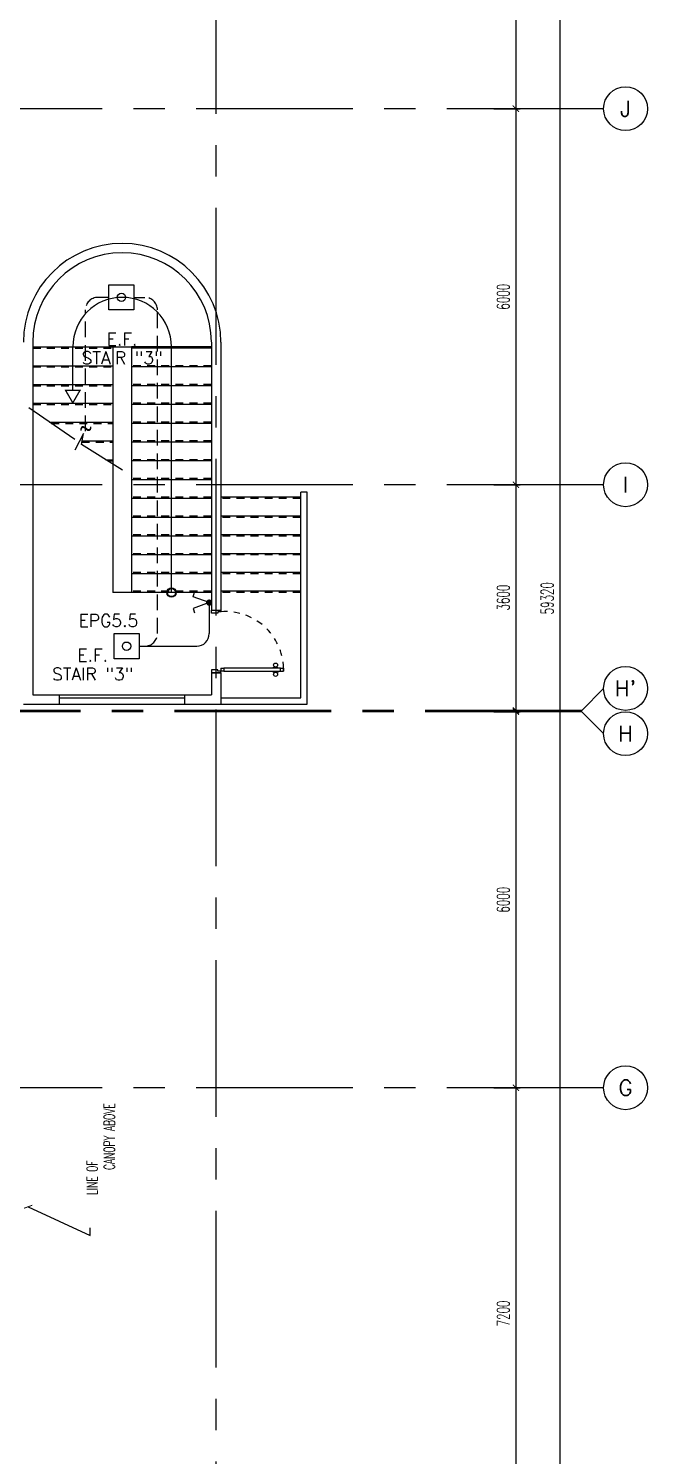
# Model space of a CAD drawing. Extents: x -0.4 to 93, y -13.2 to 77.1.
# Drawn here: x 83.08 to 92.95, y 21.48 to 44.25 of the extents above; entities that cross this region are included whole.
import ezdxf
from ezdxf.enums import TextEntityAlignment as Align

# ---------------------------------------------------------------- set-up
doc = ezdxf.new("R2010")
doc.units = 0
doc.header["$MEASUREMENT"] = 0
doc.header["$PDMODE"] = 3
doc.header["$PDSIZE"] = 0.1
for name, pattern in [('CENTERX2', [4, 2.5, -0.5, 0.5, -0.5]), ('HIDDEN', [0.375, 0.25, -0.125]), ('HIDDEN2', [0.1875, 0.125, -0.0625])]:
    doc.linetypes.add(name, pattern=pattern)
doc.layers.get('0').update_dxf_attribs({"linetype": 'CONTINUOUS'})
doc.layers.get('DEFPOINTS').update_dxf_attribs({"linetype": 'CONTINUOUS'})
for name, color, linetype in [('AX-CR', 11, 'CONTINUOUS'), ('AX-DIM', 11, 'CONTINUOUS'), ('AX-TXT', 2, 'CONTINUOUS'), ('AXES', 11, 'CENTERX2'), ('CANOPY-LN', 11, 'CONTINUOUS'), ('DOOR', 11, 'CONTINUOUS'), ('E-CLINE', 2, 'CONTINUOUS'), ('E-HLINE', 2, 'HIDDEN'), ('E-LITE', 4, 'CONTINUOUS'), ('E-SWITCH', 4, 'CONTINUOUS'), ('E-TEXT', 4, 'CONTINUOUS'), ('Handrail', 11, 'CONTINUOUS'), ('RM-NAME', 11, 'CONTINUOUS'), ('ROOF', 7, 'CONTINUOUS'), ('STR', 11, 'CONTINUOUS'), ('WALL', 11, 'CONTINUOUS'), ('WIN', 11, 'CONTINUOUS')]:
    doc.layers.add(name, color=color, linetype=linetype)
doc.styles.add('ROMANS', font='ROMANS.shx', dxfattribs={"width": 0.6})
doc.dimstyles.new('STANDARD in', dxfattribs={"dimtxt": 0.2, "dimasz": 0.1, "dimexe": 0.07, "dimexo": 0.05, "dimgap": 0.1, "dimtad": 1, "dimdec": 0, "dimlfac": 1000, "dimzin": 0, "dimdsep": 46, "dimtxsty": 'ROMANS', "dimblk": 'ARCHTICK', "dimcen": 0.05, "dimdle": 0.05, "dimclrd": 7, "dimclre": 7, "dimclrt": 2, "dimadec": 0, "dimazin": 0, "dimtfac": 1, "dimtdec": 0, "dimtmove": 2, "dimatfit": 3, "dimldrblk": 'ARCHTICK', "dimfxl": 0, "dimtolj": 1, "dimtzin": 0, "dimarcsym": 0})

# ---------------------------------------------------------------- blocks, each defined once
blk = doc.blocks.new('_ARCHTICK')
at = {"color": 0, "linetype": 'ByBlock', "const_width": 0.15}
blk.add_lwpolyline([(-0.5, -0.5), (0.5, 0.5)], dxfattribs=at)
blk = doc.blocks.new('*D207')
at = {"layer": 'AX-DIM', "color": 7, "lineweight": -2}
for p, q in [((80.97, 64.82), (91.622, 64.82)), ((91.552, 64.87), (91.552, 5.45)), ((80.97, 5.5), (91.622, 5.5))]:
    blk.add_line(p, q, dxfattribs=at)
at = {"layer": 'DEFPOINTS', "color": 0}
for p in [(80.92, 64.82), (80.92, 5.5), (91.552, 5.5)]:
    blk.add_point(p, dxfattribs=at)
at = {"layer": 'AX-DIM', "color": 7, "lineweight": -2, "xscale": 0.1, "yscale": 0.1, "zscale": 0.1}
for p, rotation in [((91.552, 64.82), 90), ((91.552, 5.5), 270)]:
    blk.add_blockref('_ARCHTICK', p, dxfattribs=dict(at, rotation=rotation))
at = {"layer": 'AX-DIM', "color": 2, "insert": (91.352, 35.16), "char_height": 0.2, "attachment_point": 5, "rotation": 90, "style": 'ROMANS'}
blk.add_mtext('\\A1;59320', dxfattribs=at)
blk = doc.blocks.new('*D190')
at = {"layer": 'AX-DIM', "color": 7, "lineweight": -2}
for p, q in [((90.502, 36.97), (90.922, 36.97)), ((90.852, 37.02), (90.852, 33.32)), ((90.502, 33.37), (90.922, 33.37))]:
    blk.add_line(p, q, dxfattribs=at)
at = {"layer": 'DEFPOINTS', "color": 0}
for p in [(90.452, 36.97), (90.452, 33.37), (90.852, 33.37)]:
    blk.add_point(p, dxfattribs=at)
at = {"layer": 'AX-DIM', "color": 7, "lineweight": -2, "xscale": 0.1, "yscale": 0.1, "zscale": 0.1}
for p, rotation in [((90.852, 36.97), 90), ((90.852, 33.37), 270)]:
    blk.add_blockref('_ARCHTICK', p, dxfattribs=dict(at, rotation=rotation))
at = {"layer": 'AX-DIM', "color": 2, "insert": (90.652, 35.17), "char_height": 0.2, "attachment_point": 5, "rotation": 90, "style": 'ROMANS'}
blk.add_mtext('\\A1;3600', dxfattribs=at)
blk = doc.blocks.new('*D191')
at = {"layer": 'AX-DIM', "color": 7, "lineweight": -2}
for p, q in [((90.502, 27.35), (90.922, 27.35)), ((90.852, 27.4), (90.852, 20.1)), ((90.502, 20.15), (90.922, 20.15))]:
    blk.add_line(p, q, dxfattribs=at)
at = {"layer": 'DEFPOINTS', "color": 0}
for p in [(90.452, 27.35), (90.452, 20.15), (90.852, 20.15)]:
    blk.add_point(p, dxfattribs=at)
at = {"layer": 'AX-DIM', "color": 7, "lineweight": -2, "xscale": 0.1, "yscale": 0.1, "zscale": 0.1}
for p, rotation in [((90.852, 27.35), 90), ((90.852, 20.15), 270)]:
    blk.add_blockref('_ARCHTICK', p, dxfattribs=dict(at, rotation=rotation))
at = {"layer": 'AX-DIM', "color": 2, "insert": (90.652, 23.75), "char_height": 0.2, "attachment_point": 5, "rotation": 90, "style": 'ROMANS'}
blk.add_mtext('\\A1;7200', dxfattribs=at)
blk = doc.blocks.new('AXR')
at = {"layer": 'AX-CR'}
blk.add_circle((350, 0), 350, dxfattribs=at)
at = {"layer": 'AX-TXT', "style": 'ROMANS'}
blk.add_attdef('AX', text='', height=250, dxfattribs=at).set_placement((350, 0), align=Align.MIDDLE)
blk = doc.blocks.new('*D194')
at = {"layer": 'AX-DIM', "color": 7, "lineweight": -2}
for p, q in [((90.502, 33.35), (90.922, 33.35)), ((90.852, 33.4), (90.852, 27.3)), ((90.502, 27.35), (90.922, 27.35))]:
    blk.add_line(p, q, dxfattribs=at)
at = {"layer": 'DEFPOINTS', "color": 0}
for p in [(90.452, 33.35), (90.452, 27.35), (90.852, 27.35)]:
    blk.add_point(p, dxfattribs=at)
at = {"layer": 'AX-DIM', "color": 7, "lineweight": -2, "xscale": 0.1, "yscale": 0.1, "zscale": 0.1}
for p, rotation in [((90.852, 33.35), 90), ((90.852, 27.35), 270)]:
    blk.add_blockref('_ARCHTICK', p, dxfattribs=dict(at, rotation=rotation))
at = {"layer": 'AX-DIM', "color": 2, "insert": (90.652, 30.35), "char_height": 0.2, "attachment_point": 5, "rotation": 90, "style": 'ROMANS'}
blk.add_mtext('\\A1;6000', dxfattribs=at)
blk = doc.blocks.new('*D195')
at = {"layer": 'AX-DIM', "color": 7, "lineweight": -2}
for p, q in [((90.502, 50.17), (90.922, 50.17)), ((90.852, 50.22), (90.852, 42.92)), ((90.502, 42.97), (90.922, 42.97))]:
    blk.add_line(p, q, dxfattribs=at)
at = {"layer": 'DEFPOINTS', "color": 0}
for p in [(90.452, 50.17), (90.452, 42.97), (90.852, 42.97)]:
    blk.add_point(p, dxfattribs=at)
at = {"layer": 'AX-DIM', "color": 7, "lineweight": -2, "xscale": 0.1, "yscale": 0.1, "zscale": 0.1}
for p, rotation in [((90.852, 50.17), 90), ((90.852, 42.97), 270)]:
    blk.add_blockref('_ARCHTICK', p, dxfattribs=dict(at, rotation=rotation))
at = {"layer": 'AX-DIM', "color": 2, "insert": (90.652, 46.57), "char_height": 0.2, "attachment_point": 5, "rotation": 90, "style": 'ROMANS'}
blk.add_mtext('\\A1;7200', dxfattribs=at)
blk = doc.blocks.new('*D196')
at = {"layer": 'AX-DIM', "color": 7, "lineweight": -2}
for p, q in [((90.502, 42.97), (90.922, 42.97)), ((90.852, 43.02), (90.852, 36.92)), ((90.502, 36.97), (90.922, 36.97))]:
    blk.add_line(p, q, dxfattribs=at)
at = {"layer": 'DEFPOINTS', "color": 0}
for p in [(90.452, 42.97), (90.452, 36.97), (90.852, 36.97)]:
    blk.add_point(p, dxfattribs=at)
at = {"layer": 'AX-DIM', "color": 7, "lineweight": -2, "xscale": 0.1, "yscale": 0.1, "zscale": 0.1}
for p, rotation in [((90.852, 42.97), 90), ((90.852, 36.97), 270)]:
    blk.add_blockref('_ARCHTICK', p, dxfattribs=dict(at, rotation=rotation))
at = {"layer": 'AX-DIM', "color": 2, "insert": (90.652, 39.97), "char_height": 0.2, "attachment_point": 5, "rotation": 90, "style": 'ROMANS'}
blk.add_mtext('\\A1;6000', dxfattribs=at)
blk = doc.blocks.new('STL-DR')
at = {"layer": 'DOOR', "color": 0, "linetype": 'ByBlock'}
for p, q in [((50, 0), (0, 0)), ((0, -150), (0, 0)), ((50, -100), (50, 0)), ((0, -150), (25, -150)), ((25, -100), (50, -100)), ((25, -150), (25, -100)), ((75, -150), (25, -150)), ((25, -200), (25, -150)), ((75, -200), (25, -200)), ((75, -150), (75, -200)), ((950, -100), (950, 0)), ((950, 0), (1000, 0)), ((975, -100), (950, -100)), ((975, -150), (975, -100)), ((1000, -150), (975, -150)), ((1000, 0), (1000, -150)), ((18, -990), (9, -990)), ((9, -1055), (9, -990)), ((18, -1055), (9, -1055)), ((18, -978), (18, -1068)), ((25, -978), (18, -978)), ((18, -1055), (18, -990)), ((25, -1068), (18, -1068)), ((25, -1100), (75, -1100)), ((25, -1100), (25, -1150)), ((75, -978), (82, -978)), ((75, -1068), (82, -1068)), ((75, -1100), (75, -1150)), ((82, -978), (82, -1068)), ((82, -990), (91, -990)), ((82, -1055), (82, -990)), ((82, -1055), (91, -1055)), ((91, -1055), (91, -990)), ((25, -1150), (75, -1150)), ((75, -1150), (25, -1150))]:
    blk.add_line(p, q, dxfattribs=at)
at = {"layer": 'DOOR', "linetype": 'ByBlock'}
for p, q in [((25, -200), (25, -1100)), ((75, -1100), (75, -200))]:
    blk.add_line(p, q, dxfattribs=at)
at = {"layer": 'DOOR', "color": 0, "linetype": 'ByBlock'}
for centre in [(-24, -1023), (124, -1023)]:
    blk.add_circle(centre, 32.4, dxfattribs=at)
at = {"layer": 'DOOR', "linetype": 'HIDDEN', "ltscale": 0.5}
blk.add_arc((50, -223), 928, 271.544, 4.4816, dxfattribs=at)
at = {"layer": 'WALL'}
for p, q in [((0, 0), (0, -150)), ((0, 0), (0, -150)), ((1000, 0), (1000, -150))]:
    blk.add_line(p, q, dxfattribs=at)

msp = doc.modelspace()

# ---------------------------------------------------------------- linework, layer by layer
for p, q in [((83.8129, 37.6902), (83.0816, 38.1979)), ((83.9534, 37.7888), (83.8129, 37.5199)), ((83.9183, 37.6134), (83.9534, 37.7888)), ((84.5735, 37.2043), (83.9183, 37.6134))]:
    msp.add_line(p, q)
at = {"layer": 'AXES'}
for p, q in [((86.0695, -1.1143), (86.0695, 76.4248)), ((92.2523, 42.97), (22.4295, 42.97)), ((92.2523, 36.97), (22.4295, 36.97)), ((91.9023, 33.37), (92.2523, 33.72)), ((91.9023, 33.37), (22.4295, 33.37)), ((91.9023, 33.35), (22.4295, 33.35)), ((91.9023, 33.35), (92.2523, 33)), ((92.2523, 27.35), (22.4295, 27.35))]:
    msp.add_line(p, q, dxfattribs=at)
at = {"layer": 'E-CLINE', "color": 4}
for p, q in [((85.9594, 35.0906), (85.9594, 34.595)), ((84.9328, 34.395), (85.7594, 34.395))]:
    msp.add_line(p, q, dxfattribs=at)
msp.add_arc((85.7594, 34.595), 0.2, 270, 0, dxfattribs=at)
at = {"layer": 'E-HLINE', "color": 4}
for p, q in [((84.358, 39.9601), (84.1832, 39.9601)), ((84.758, 39.9601), (84.9328, 39.9601)), ((83.9832, 37.823), (83.9832, 39.7601)), ((85.1328, 34.595), (85.1328, 39.7601)), ((84.8397, 34.395), (84.9328, 34.395))]:
    msp.add_line(p, q, dxfattribs=at)
for centre, start, end in [((84.1832, 39.7601), 90, 180), ((84.9328, 39.7601), 0, 90), ((84.9328, 34.595), 270, 0)]:
    msp.add_arc(centre, 0.2, start, end, dxfattribs=at)
at = {"layer": 'E-LITE', "color": 4}
for points in [[(84.758, 40.1601), (84.758, 39.7601), (84.358, 39.7601), (84.358, 40.1601)], [(84.8397, 34.595), (84.8397, 34.195), (84.4397, 34.195), (84.4397, 34.595)]]:
    msp.add_lwpolyline(points, close=True, dxfattribs=at)
for centre in [(84.558, 39.9601), (84.6397, 34.395)]:
    msp.add_circle(centre, 0.0667, dxfattribs=at)
at = {"layer": 'E-SWITCH', "color": 4}
for p, q in [((85.7009, 35.1847), (85.7266, 35.2552)), ((85.9594, 35.0906), (85.7009, 35.1847)), ((85.9594, 35.0906), (85.7009, 34.9966)), ((85.7009, 34.9966), (85.7266, 34.9261))]:
    msp.add_line(p, q, dxfattribs=at)
at = {"layer": 'E-SWITCH', "color": 4, "const_width": 0.05}
msp.add_lwpolyline([(85.9844, 35.0906, 1), (85.9344, 35.0906, 1)], format="xyb", close=True, dxfattribs=at)
at = {"layer": 'Handrail'}
for p, q in [((87.4195, 33.57), (87.4195, 36.8541)), ((87.5195, 36.8541), (87.4195, 36.8541)), ((87.5195, 33.47), (87.5195, 36.8541)), ((86.1445, 33.57), (87.4195, 33.57)), ((86.1445, 33.47), (87.5195, 33.47))]:
    msp.add_line(p, q, dxfattribs=at)
at = {"layer": 'ROOF'}
for p, q in [((84.4195, 39.1702), (84.4195, 35.2502)), ((84.4195, 39.1702), (84.7195, 39.1702)), ((84.7195, 39.1702), (84.7195, 35.2502)), ((84.7195, 35.2502), (84.4195, 35.2502))]:
    msp.add_line(p, q, dxfattribs=at)
at = {"layer": 'STR'}
for p, q in [((83.1445, 39.1702), (84.4195, 39.1702)), ((83.782, 38.4771), (83.782, 39.1726)), ((85.9945, 39.1702), (84.7195, 39.1702)), ((85.357, 35.2502), (85.357, 39.1726)), ((85.9945, 39.1502), (84.7195, 39.1502)), ((83.1445, 38.8702), (84.4195, 38.8702)), ((85.9945, 38.8502), (84.7195, 38.8502)), ((83.1445, 38.5702), (84.4195, 38.5702)), ((85.9945, 38.5502), (84.7195, 38.5502)), ((83.1445, 38.2702), (84.4195, 38.2702)), ((85.9945, 38.2502), (84.7195, 38.2502)), ((83.4096, 37.9702), (84.4195, 37.9702)), ((85.9945, 37.9502), (84.7195, 37.9502)), ((83.9296, 37.6702), (84.4195, 37.6702)), ((85.9945, 37.6502), (84.7195, 37.6502)), ((84.3078, 37.3702), (84.4195, 37.3702)), ((84.3398, 37.3502), (84.4195, 37.3502)), ((85.9945, 37.3502), (84.7195, 37.3502)), ((85.9945, 37.0502), (84.7195, 37.0502)), ((85.9945, 36.7502), (84.7195, 36.7502)), ((87.4195, 36.7702), (86.1445, 36.7702)), ((85.9945, 36.4502), (84.7195, 36.4502)), ((87.4195, 36.4702), (86.1445, 36.4702)), ((85.9945, 36.1502), (84.7195, 36.1502)), ((87.4195, 36.1702), (86.1445, 36.1702)), ((85.9945, 35.8502), (84.7195, 35.8502)), ((87.4195, 35.8702), (86.1445, 35.8702)), ((85.9945, 35.5502), (84.7195, 35.5502)), ((87.4195, 35.5702), (86.1445, 35.5702)), ((85.9945, 35.2502), (84.7195, 35.2502)), ((87.4195, 35.2702), (86.1445, 35.2702))]:
    msp.add_line(p, q, dxfattribs=at)
at = {"layer": 'STR', "linetype": 'HIDDEN2'}
for p, q in [((85.9945, 39.1702), (84.7195, 39.1702)), ((83.1445, 39.1502), (84.4195, 39.1502)), ((85.9945, 39.1502), (84.7195, 39.1502)), ((83.1445, 38.8502), (84.4195, 38.8502)), ((85.9945, 38.8702), (84.7195, 38.8702)), ((83.1445, 38.5502), (84.4195, 38.5502)), ((85.9945, 38.5702), (84.7195, 38.5702)), ((83.1445, 38.2502), (84.4195, 38.2502)), ((85.9945, 38.2702), (84.7195, 38.2702)), ((83.4385, 37.9502), (84.4195, 37.9502)), ((85.9945, 37.9702), (84.7195, 37.9702)), ((83.9256, 37.6502), (84.4195, 37.6502)), ((85.9945, 37.6702), (84.7195, 37.6702)), ((84.3078, 37.3702), (84.4195, 37.3702)), ((84.3398, 37.3502), (84.4195, 37.3502)), ((85.9945, 37.3702), (84.7195, 37.3702)), ((85.9945, 37.0702), (84.7195, 37.0702)), ((85.9945, 36.7702), (84.7195, 36.7702)), ((87.4195, 36.7502), (86.1445, 36.7502)), ((85.9945, 36.4702), (84.7195, 36.4702)), ((87.4195, 36.4502), (86.1445, 36.4502)), ((85.9945, 36.1702), (84.7195, 36.1702)), ((87.4195, 36.1502), (86.1445, 36.1502)), ((85.9945, 35.8702), (84.7195, 35.8702)), ((87.4195, 35.8502), (86.1445, 35.8502)), ((85.9945, 35.5702), (84.7195, 35.5702)), ((87.4195, 35.5502), (86.1445, 35.5502)), ((85.9945, 35.2702), (84.7195, 35.2702)), ((87.4195, 35.2502), (86.1445, 35.2502))]:
    msp.add_line(p, q, dxfattribs=at)
at = {"layer": 'STR', "const_width": 0.0215}
msp.add_lwpolyline([(83.8975, 38.4771), (83.6666, 38.4771), (83.782, 38.2771)], close=True, dxfattribs=at)
at = {"layer": 'STR'}
for radius in [0.075, 0.065]:
    msp.add_circle((85.357, 35.2502), radius, dxfattribs=at)
msp.add_arc((84.5695, 39.1726), 0.7875, 0, 180, dxfattribs=at)
at = {"layer": 'WALL'}
for p, q in [((83.1445, 39.2455), (83.1445, 33.62)), ((85.9945, 39.2455), (85.9945, 34.97)), ((86.1445, 39.2455), (86.1445, 34.97)), ((85.9945, 33.97), (85.9945, 33.62)), ((86.1445, 33.97), (86.1445, 33.47)), ((82.9945, 33.47), (83.5695, 33.47)), ((83.1445, 33.62), (83.5695, 33.62)), ((83.5695, 33.47), (83.5695, 33.62)), ((85.5695, 33.47), (85.5695, 33.62)), ((85.5695, 33.62), (85.9945, 33.62)), ((85.5695, 33.47), (86.1445, 33.47))]:
    msp.add_line(p, q, dxfattribs=at)
for radius, start, end in [(1.575, 0, 180), (1.425, 0.15389, 180.00002)]:
    msp.add_arc((84.5695, 39.2455), radius, start, end, dxfattribs=at)
at = {"layer": 'WIN'}
for p, q in [((83.5695, 33.62), (85.5695, 33.62)), ((83.5695, 33.57), (85.5695, 33.57)), ((83.5695, 33.47), (85.5695, 33.47))]:
    msp.add_line(p, q, dxfattribs=at)

# ---------------------------------------------------------------- block references
at = {"layer": 'AXES', "xscale": 0.001000000047497451, "yscale": 0.0009999999892897904, "zscale": 0.001}
for p, values in [((92.2523, 42.97), {'AX': 'J'}), ((92.2523, 36.97), {'AX': 'I'}), ((92.2523, 33.72), {'AX': "H'"}), ((92.2523, 33), {'AX': 'H'}), ((92.2523, 27.35), {'AX': 'G'})]:
    msp.add_blockref('AXR', p, dxfattribs=at).add_auto_attribs(values)
at = {"layer": 'ROOF', "xscale": 0.0009999999892897904, "yscale": 0.0009999999892897904, "zscale": 0.001, "rotation": 90}
msp.add_blockref('STL-DR', (85.9945, 33.97), dxfattribs=at)

# ---------------------------------------------------------------- texts
at = {"layer": 'CANOPY-LN', "color": 4, "char_height": 0.175, "attachment_point": 6, "rotation": 90, "style": 'ROMANS'}
for s, insert in [('CANOPY ABOVE', (84.3647, 27.1016)), ('LINE OF ', (84.0909, 26.1895))]:
    msp.add_mtext(s, dxfattribs=dict(at, insert=insert))
at = {"layer": 'E-TEXT', "color": 4, "style": 'ROMANS'}
msp.add_text('~', height=0.2, rotation=180, dxfattribs=at).set_placement((84.0921, 37.9515))
msp.add_text('EPG5.5', height=0.2, dxfattribs=at).set_placement((83.8748, 34.7038))
at = {"layer": 'RM-NAME', "style": 'ROMANS'}
for s, p in [('E.F.', (84.5693, 39.2945)), ('STAIR "3"', (84.5693, 38.9945)), ('E.F.', (84.0998, 34.2508)), ('STAIR "3"', (84.0998, 33.9508))]:
    msp.add_text(s, height=0.2, dxfattribs=at).set_placement(p, align=Align.MIDDLE)

# ---------------------------------------------------------------- dimensions: what is measured, and where the dimension line sits
at = {"layer": 'AX-DIM'}
for base, p1, p2, picture, middle in [((91.5523, 5.5), (80.9195, 64.82), (80.9195, 5.5), '*D207', (91.3523, 35.16)), ((90.8523, 42.97), (90.4523, 50.17), (90.4523, 42.97), '*D195', (90.6523, 46.57)), ((90.8523, 36.97), (90.4523, 42.97), (90.4523, 36.97), '*D196', (90.6523, 39.97)), ((90.8523, 33.37), (90.4523, 36.97), (90.4523, 33.37), '*D190', (90.6523, 35.17)), ((90.8523, 27.35), (90.4523, 33.35), (90.4523, 27.35), '*D194', (90.6523, 30.35)), ((90.8523, 20.15), (90.4523, 27.35), (90.4523, 20.15), '*D191', (90.6523, 23.75))]:
    dim = msp.add_linear_dim(base=base, p1=p1, p2=p2, angle=270, dimstyle='STANDARD in', dxfattribs=at)
    dim.commit()
    dim.dimension.update_dxf_attribs({"geometry": picture, "text_midpoint": middle})

# ---------------------------------------------------------------- leaders
at = {"layer": 'CANOPY-LN', "color": 8}
msp.add_leader([(83.0695, 25.4521), (84.0602, 24.9906), (84.0602, 25.1154)], dimstyle='STANDARD in', dxfattribs=at)

doc.saveas('drawing.dxf')
